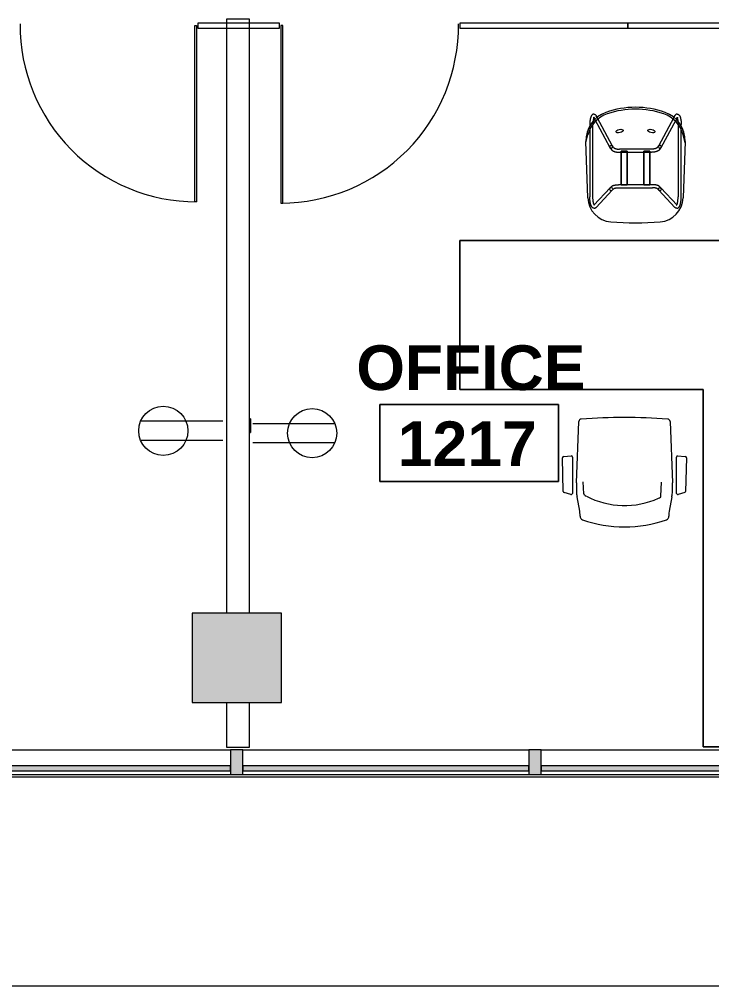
# Model space of a CAD drawing. Header units: inches. Extents: x -326 to 986, y -79 to 1436.
# Drawn here: x 451.6 to 590.9, y -61.5 to 133.1 of the extents above; entities that cross this region are included whole.
import ezdxf

# ---------------------------------------------------------------- set-up
doc = ezdxf.new("R2010")
doc.units = ezdxf.units.IN
doc.header["$LTSCALE"] = 48
doc.header["$MEASUREMENT"] = 0
for name, color, linetype, lineweight in [('A-ANNO-NOTE', 4, 'Continuous', 13), ('A-AREA-IDEN', 1, 'Continuous', 9), ('A-DOOR', 8, 'Continuous', 13), ('A-GENM', 8, 'Continuous', 9), ('A-GLAZ-CURT', 8, 'Continuous', 9), ('A-GLAZ-CWMG', 8, 'Continuous', 9), ('A-WALL', 8, 'Continuous', 13), ('E-ELEC-FIXT', 4, 'Continuous', 13), ('I-FURN', 47, 'Continuous', 9), ('S-COLS', 8, 'Continuous', 13)]:
    doc.layers.add(name, color=color, linetype=linetype, lineweight=lineweight)
doc.styles.add('Swis721 Lt BT_B', font='', dxfattribs={"height": 9})
doc.styles.get('Swis721 Lt BT_B').set_extended_font_data('Swis721 Lt BT', bold=True)

# ---------------------------------------------------------------- blocks, each defined once
blk = doc.blocks.new('Concrete-Square-Column - 18 x 18-6977650-Level XX  POWER _ SIGNAL NEW')
at = {"layer": 'S-COLS'}
blk.add_hatch(color=256, dxfattribs=at).paths.add_polyline_path([(-3.86, -9), (9, -9), (9, 9), (-9, 9), (-9, -9)], flags=0)
for p, q in [((9, 9), (-9, 9)), ((-9, 9), (-9, -9)), ((9, -9), (9, 9)), ((-9, -9), (9, -9))]:
    blk.add_line(p, q, dxfattribs=at)
blk = doc.blocks.new('System Panel - Glazed - Offset-8084722-Level XX  POWER _ SIGNAL NEW')
at = {"layer": 'A-GLAZ-CURT'}
blk.add_hatch(color=256, dxfattribs=at).paths.add_polyline_path([(-28.69, 1.75), (-28.75, 1.75), (-28.75, 0.75), (28.75, 0.75), (28.75, 1.75), (-28.04, 1.75)], flags=0)
for p, q in [((28.75, 1.75), (-28.75, 1.75)), ((-28.75, 1.75), (-28.75, 0.75)), ((-28.75, 0.75), (28.75, 0.75)), ((28.75, 0.75), (28.75, 1.75))]:
    blk.add_line(p, q, dxfattribs=at)
blk = doc.blocks.new('System Panel - Glazed - Offset-8084716-Level XX  POWER _ SIGNAL NEW')
at = {"layer": 'A-GLAZ-CURT'}
blk.add_hatch(color=256, dxfattribs=at).paths.add_polyline_path([(28.75, 1.75), (-28.75, 1.75), (-28.75, 0.75), (28.75, 0.75)], flags=0)
for p, q in [((28.75, 1.75), (-28.75, 1.75)), ((-28.75, 1.75), (-28.75, 0.75)), ((-28.75, 0.75), (28.75, 0.75)), ((28.75, 0.75), (28.75, 1.75))]:
    blk.add_line(p, q, dxfattribs=at)
blk = doc.blocks.new('Rectangular Mullion - 2_5_ x 5_ rectangular-6977149-Level XX  POWER _ SIGNAL NEW')
at = {"layer": 'A-GLAZ-CWMG'}
for p, q in [((556.64, -13.97), (614.14, -13.97)), ((556.64, -18.97), (614.14, -18.97))]:
    blk.add_line(p, q, dxfattribs=at)
blk = doc.blocks.new('Rectangular Mullion - 2_5_ x 5_ rectangular-V7-Level XX  POWER _ SIGNAL NEW')
at = {"layer": 'A-GLAZ-CWMG'}
for p, q in [((496.64, -13.97), (554.14, -13.97)), ((496.64, -18.97), (554.14, -18.97))]:
    blk.add_line(p, q, dxfattribs=at)
blk = doc.blocks.new('Rectangular Mullion - 2_5_ x 5_ rectangular-8084720-Level XX  POWER _ SIGNAL NEW')
at = {"layer": 'A-GLAZ-CWMG'}
blk.add_hatch(color=256, dxfattribs=at).paths.add_polyline_path([(-1.25, -2.5), (-1.25, 2.5), (1.25, 2.5), (1.25, -2.5)], flags=0)
for p, q in [((-1.25, 2.5), (1.25, 2.5)), ((-1.25, -2.5), (-1.25, 2.5)), ((1.25, 2.5), (1.25, -2.5)), ((1.25, -2.5), (-1.25, -2.5))]:
    blk.add_line(p, q, dxfattribs=at)
blk = doc.blocks.new('Furniture 12 - Furniture 2-8206530-Level XX  POWER _ SIGNAL NEW')
at = {"layer": 'I-FURN'}
for p, q in [((613.43, 89.76), (597.43, 89.76)), ((597.43, 89.76), (597.43, 88.59)), ((597.43, 88.59), (597.43, 89.76)), ((597.43, 89.76), (613.43, 89.76)), ((613.43, -13.41), (613.43, 89.76)), ((613.43, 89.76), (613.43, -13.41)), ((597.43, 88.59), (540.28, 88.59)), ((540.28, 88.59), (540.28, 58.59)), ((540.28, 58.59), (540.28, 88.59)), ((540.28, 88.59), (597.43, 88.59)), ((540.28, 58.59), (589.21, 58.59)), ((589.21, 58.59), (540.28, 58.59)), ((589.21, 58.59), (589.21, -13.41)), ((589.21, -13.41), (589.21, 58.59)), ((589.21, -13.41), (613.43, -13.41)), ((613.43, -13.41), (589.21, -13.41))]:
    blk.add_line(p, q, dxfattribs=at)
blk = doc.blocks.new('Haworth_Chair_Very-Perforated Conference - Arms-7937587-Level XX  POWER _ SIGNAL NEW')
at = {"layer": 'I-FURN'}
for p, q in [((-9.66, -3.1), (-9.17, 9.25)), ((9.17, 9.25), (9.66, -3.1)), ((-12.22, 2.2), (-10.7, 2.33)), ((-10.47, 2.08), (-10.47, -5.24)), ((10.47, -5.24), (10.47, 2.08)), ((10.7, 2.33), (12.22, 2.2)), ((-12.31, -4.88), (-12.46, 1.93)), ((12.46, 1.93), (12.31, -4.88)), ((-8.18, -5.32), (-8.28, -2.93)), ((7.35, -5.81), (7.45, -3)), ((-10.78, -5.45), (-12.13, -5.09)), ((12.13, -5.09), (10.78, -5.45)), ((-8.99, -8.85), (-9.54, -5.95)), ((9.54, -5.95), (8.99, -8.85)), ((-8.92, -9.82), (-8.93, -9.49)), ((8.93, -9.49), (8.92, -9.82))]:
    blk.add_line(p, q, dxfattribs=at)
for centre, radius, start, end in [((0, -107.25), 117.28, 85.7439, 94.2561), ((-8.7, 9.25), 0.465, 90, 180), ((8.7, 9.25), 0.465, 0, 90.1415), ((-12.2, 1.95), 0.26, 94.7236, 183.2764), ((-10.72, 2.08), 0.254, 359.9835, 85.1214), ((10.72, 2.08), 0.254, 94.8786, 180.0165), ((12.2, 1.95), 0.26, 356.7236, 85.2764), ((14.88, -4.07), 24.56, 177.734, 181.396), ((-14.88, -4.07), 24.56, 358.604, 2.266), ((-12.06, -4.84), 0.253, 189.3587, 255.0149), ((-10.72, -5.2), 0.251, 255.0149, 352.3147), ((-1.67, -4.48), 8, 181.396, 188.0632), ((-1.67, -4.48), 8, 188.0632, 190.6423), ((-7.9, -5.31), 0.279, 182.2861, 236.5267), ((-7.07, -4.46), 1.47, 227.5862, 244.4489), ((0.03, 8.86), 16.55, 242.3132, 294.4119), ((7.07, -5.79), 0.28, 303.4353, 356.5647), ((1.67, -4.48), 8, 349.3577, 351.9368), ((1.67, -4.48), 8, 351.9368, 358.604), ((10.72, -5.2), 0.251, 187.6853, 284.9851), ((12.06, -4.84), 0.253, 284.9851, 350.6413), ((6.23, -4.53), 1.8, 290.6312, 303.4353), ((-12.59, -9.53), 3.66, 0.5592, 10.6423), ((12.59, -9.53), 3.66, 169.3577, 179.4408), ((-8.2, -9.88), 0.726, 175.2058, 250.5697), ((0, 13.38), 25.38, 250.5697, 289.4303), ((8.2, -9.88), 0.726, 289.4303, 4.7942)]:
    blk.add_arc(centre, radius, start, end, dxfattribs=at)
blk = doc.blocks.new('HighTower_Eyes_Guest - HighTower_Eyes_Guest-V25-Level XX  POWER _ SIGNAL NEW')
at = {"layer": 'I-FURN'}
for p, q in [((-8.38, 8.72), (-5.12, 5.24)), ((-8.25, 8.73), (-8.25, 8.72)), ((-4.67, 5.67), (-7.92, 9.15)), ((7.92, 9.15), (4.67, 5.67)), ((5.12, 5.24), (8.38, 8.72)), ((8.25, 8.73), (8.25, 8.72)), ((8.9, 8.84), (8.93, 8.79)), ((-9.98, -4.11), (-9.58, 7.25)), ((-9.2, 7.02), (-9.2, -7.23)), ((-8.57, -7.57), (-8.57, 7.02)), ((8.57, 7.02), (8.57, -7.57)), ((9.2, -7.19), (9.2, 7.02)), ((9.58, 7.25), (9.98, -4.11)), ((-5.13, 5.25), (-4.85, 4.95)), ((-4.4, 5.38), (-4.67, 5.67)), ((-4.38, 4.7), (-4.34, 4.69)), ((3.42, 5.2), (-3.42, 5.2)), ((-3.42, 4.58), (-2.86, 4.58)), ((-1.68, 4.61), (-2.86, 4.61)), ((-2.86, 4.61), (-2.86, 4.59)), ((-2.86, 4.6), (-1.68, 4.6)), ((-2.86, 4.58), (-2.86, 4.6)), ((-2.86, 3.53), (-2.86, 4.6)), ((-2.86, 4.59), (-2.86, 4.58)), ((-2.86, 4.58), (-2.86, 3.07)), ((-1.68, 4.59), (-1.68, 4.61)), ((-1.68, 4.6), (-1.68, 4.58)), ((-1.68, 4.6), (-1.68, 3.53)), ((-1.68, 4.58), (-1.68, 4.59)), ((-1.68, 4.58), (1.68, 4.58)), ((-1.68, 3.07), (-1.68, 4.58)), ((1.68, 4.59), (1.68, 4.61)), ((1.68, 4.61), (2.86, 4.61)), ((1.68, 3.53), (1.68, 4.6)), ((1.68, 4.6), (1.68, 4.58)), ((2.86, 4.6), (1.68, 4.6)), ((1.68, 4.58), (1.68, 4.59)), ((1.68, 4.58), (1.68, 3.07)), ((2.86, 4.61), (2.86, 4.59)), ((2.86, 4.58), (2.86, 4.6)), ((2.86, 4.6), (2.86, 3.53)), ((2.86, 4.59), (2.86, 4.58)), ((2.86, 4.58), (3.42, 4.58)), ((2.86, 3.07), (2.86, 4.58)), ((3.58, 5.21), (3.53, 5.2)), ((3.62, 5.21), (3.58, 5.21)), ((4.15, 5.28), (4.11, 5.27)), ((4.38, 4.7), (4.34, 4.69)), ((4.42, 4.71), (4.38, 4.7)), ((4.67, 5.67), (4.4, 5.38)), ((4.4, 5.38), (4.4, 5.38)), ((4.85, 4.95), (5.13, 5.25)), ((-2.86, 3.21), (-2.86, 3.53)), ((-2.86, -1.43), (-2.86, 3.21)), ((-2.86, 3.07), (-2.86, 1.82)), ((-1.68, 3.53), (-1.68, 3.21)), ((-1.68, 3.21), (-1.68, -1.43)), ((-1.68, 1.82), (-1.68, 3.07)), ((1.68, 3.21), (1.68, 3.53)), ((1.68, -1.43), (1.68, 3.21)), ((1.68, 3.07), (1.68, 1.82)), ((2.86, 3.53), (2.86, 3.37)), ((2.86, 3.37), (2.86, 3.21)), ((2.86, 3.21), (2.86, -1.43)), ((2.86, 1.82), (2.86, 3.07)), ((-2.86, 1.82), (-2.86, 0.75)), ((-2.86, 0.75), (-2.86, -0.38)), ((-1.68, 0.75), (-1.68, 1.82)), ((-1.68, -0.38), (-1.68, 0.75)), ((1.68, 1.82), (1.68, 0.75)), ((1.68, 0.75), (1.68, -0.38)), ((2.86, 0.75), (2.86, 1.82)), ((2.86, -0.38), (2.86, 0.75)), ((3.25, -1.94), (-3.25, -1.94)), ((-2.86, -0.38), (-2.86, -1.94)), ((-2.86, -1.76), (-2.86, -1.43)), ((-2.86, -1.96), (-2.86, -1.76)), ((-1.68, -1.94), (-1.68, -0.38)), ((-1.68, -1.43), (-1.68, -1.76)), ((-1.68, -1.76), (-1.68, -1.96)), ((1.68, -0.38), (1.68, -1.95)), ((1.68, -1.76), (1.68, -1.43)), ((1.68, -1.96), (1.68, -1.76)), ((2.86, -1.94), (2.86, -0.38)), ((2.86, -1.43), (2.86, -1.76)), ((2.86, -1.76), (2.86, -1.96)), ((-9.97, -3.84), (-9.57, -5.45)), ((-5.18, -2.92), (-8.18, -8.49)), ((-7.71, -8.96), (-4.63, -3.21)), ((-4.92, -2.56), (-5.16, -2.9)), ((-4.65, -3.26), (-4.41, -2.93)), ((-3.87, -2.64), (-3.82, -2.63)), ((-3.82, -2.63), (-3.77, -2.62)), ((-3.67, -2.6), (-3.62, -2.59)), ((-3.62, -2.59), (-3.57, -2.59)), ((-3.57, -2.59), (-3.52, -2.58)), ((-3.52, -2.58), (-3.46, -2.58)), ((-3.3, -2.57), (-3.25, -2.57)), ((-3.25, -2.57), (3.25, -2.57)), ((-2.86, -1.99), (-2.86, -2.03)), ((-2.86, -2.03), (-2.86, -1.99)), ((-2.86, -2.04), (-2.86, -2.1)), ((-2.86, -2.1), (-2.86, -2.04)), ((-2.86, -2.17), (-2.86, -2.1)), ((-2.86, -2.12), (-2.86, -2.17)), ((-1.68, -2.12), (-2.86, -2.12)), ((-1.68, -2.22), (-2.86, -2.22)), ((-1.68, -2.04), (-1.68, -2.09)), ((-1.68, -2.09), (-1.68, -2.04)), ((-1.68, -2.1), (-1.68, -2.16)), ((1.68, -2.05), (1.68, -2.1)), ((1.68, -2.1), (1.68, -2.05)), ((1.68, -2.12), (1.68, -2.18)), ((1.68, -2.18), (1.68, -2.12)), ((2.86, -2.12), (1.68, -2.12)), ((2.86, -2.22), (1.68, -2.22)), ((2.86, -1.99), (2.86, -2.04)), ((2.86, -2.04), (2.86, -1.99)), ((2.86, -2.04), (2.86, -2.1)), ((2.86, -2.1), (2.86, -2.04)), ((2.86, -2.11), (2.86, -2.18)), ((2.86, -2.18), (2.86, -2.12)), ((4.41, -2.93), (4.65, -3.26)), ((4.62, -3.2), (7.71, -8.96)), ((5.16, -2.9), (4.92, -2.56)), ((8.2, -8.54), (5.17, -2.9)), ((9.97, -3.84), (9.57, -5.45)), ((-9.2, -7.23), (-9.2, -7.57)), ((9.2, -7.57), (9.2, -7.23)), ((-8.2, -8.54), (-8.43, -8.96)), ((-8.3, -9.03), (-8.3, -9.03)), ((-7.88, -9.26), (-7.71, -8.96)), ((7.71, -8.96), (7.88, -9.26)), ((8.43, -8.96), (8.2, -8.54)), ((8.3, -9.03), (8.3, -9.03))]:
    blk.add_line(p, q, dxfattribs=at)
at = {"layer": 'I-FURN', "flags": 128}
for points in [[(-8.9, 8.84), (-8.93, 8.79), (-8.95, 8.74), (-8.97, 8.68), (-8.99, 8.62), (-9.01, 8.56), (-9.03, 8.5), (-9.04, 8.43), (-9.06, 8.37), (-9.08, 8.3), (-9.09, 8.23), (-9.1, 8.16), (-9.12, 8.08), (-9.13, 8.01), (-9.14, 7.93), (-9.15, 7.86), (-9.16, 7.78), (-9.17, 7.7)], [(-8.61, 9.24), (-8.65, 9.2), (-8.69, 9.16), (-8.73, 9.12), (-8.77, 9.08), (-8.8, 9.04), (-8.83, 8.99), (-8.85, 8.94), (-8.88, 8.9), (-8.9, 8.85)], [(-8.32, 9.33), (-8.38, 9.33), (-8.45, 9.31), (-8.51, 9.29), (-8.56, 9.27), (-8.61, 9.24)], [(-8.53, 7.8), (-8.53, 7.74), (-8.54, 7.67), (-8.55, 7.6), (-8.55, 7.53), (-8.56, 7.45), (-8.56, 7.38)], [(-8.34, 8.57), (-8.36, 8.53), (-8.37, 8.49), (-8.39, 8.45), (-8.4, 8.4), (-8.42, 8.35), (-8.43, 8.3), (-8.45, 8.25), (-8.46, 8.19), (-8.47, 8.13), (-8.48, 8.07), (-8.49, 8.01), (-8.51, 7.95), (-8.52, 7.88), (-8.52, 7.81)], [(-8.38, 8.73), (-8.38, 8.72), (-8.38, 8.72)], [(-8.3, 8.66), (-8.31, 8.63), (-8.33, 8.6), (-8.34, 8.57)], [(-8.31, 9.33), (-8.25, 9.33), (-8.19, 9.31), (-8.13, 9.29), (-8.07, 9.27), (-8.02, 9.24), (-7.98, 9.2), (-7.94, 9.16), (-7.92, 9.15)], [(-8.26, 8.71), (-8.27, 8.7), (-8.29, 8.68), (-8.3, 8.66)], [(-8.25, 8.72), (-8.25, 8.72), (-8.26, 8.71)], [(8.07, 9.27), (8.02, 9.24), (7.98, 9.2), (7.94, 9.16), (7.92, 9.15)], [(8.19, 9.31), (8.13, 9.29), (8.07, 9.27)], [(8.31, 9.33), (8.25, 9.33), (8.19, 9.31)], [(8.25, 8.72), (8.25, 8.72), (8.26, 8.71)], [(8.26, 8.71), (8.27, 8.7), (8.29, 8.68), (8.3, 8.66)], [(8.3, 8.66), (8.31, 8.63), (8.33, 8.6), (8.34, 8.57), (8.36, 8.53), (8.37, 8.49), (8.39, 8.45), (8.4, 8.4), (8.42, 8.35), (8.43, 8.3)], [(8.32, 9.33), (8.38, 9.33), (8.45, 9.31), (8.51, 9.29), (8.56, 9.27)], [(8.38, 8.73), (8.38, 8.72), (8.38, 8.72)], [(8.43, 8.3), (8.45, 8.25), (8.46, 8.19)], [(8.46, 8.19), (8.47, 8.13), (8.48, 8.07), (8.49, 8.01), (8.51, 7.95), (8.52, 7.88), (8.52, 7.81)], [(8.53, 7.8), (8.53, 7.74), (8.54, 7.67), (8.55, 7.6), (8.55, 7.53), (8.56, 7.45), (8.56, 7.38), (8.57, 7.3), (8.57, 7.23), (8.57, 7.15), (8.57, 7.08), (8.57, 7.02)], [(8.56, 9.27), (8.61, 9.24), (8.65, 9.2), (8.69, 9.16)], [(8.69, 9.16), (8.73, 9.12), (8.77, 9.08), (8.8, 9.04), (8.83, 8.99), (8.85, 8.94), (8.88, 8.9), (8.9, 8.85)], [(8.93, 8.79), (8.95, 8.74), (8.97, 8.68), (8.99, 8.62), (9.01, 8.56), (9.03, 8.5), (9.04, 8.43), (9.06, 8.37), (9.08, 8.3), (9.09, 8.23), (9.1, 8.16), (9.12, 8.08), (9.13, 8.01), (9.14, 7.93), (9.15, 7.86), (9.16, 7.78), (9.17, 7.7)], [(-9.19, 7.46), (-9.19, 7.38), (-9.19, 7.29), (-9.2, 7.21), (-9.2, 7.13), (-9.2, 7.04), (-9.2, 7.02)], [(-9.17, 7.68), (-9.17, 7.62), (-9.18, 7.54), (-9.19, 7.46)], [(-8.56, 7.38), (-8.57, 7.3), (-8.57, 7.23), (-8.57, 7.15), (-8.57, 7.08), (-8.57, 7.02)], [(9.17, 7.68), (9.17, 7.62), (9.18, 7.54), (9.19, 7.46)], [(9.19, 7.46), (9.19, 7.38), (9.19, 7.29)], [(9.19, 7.29), (9.2, 7.21), (9.2, 7.13)], [(9.2, 7.13), (9.2, 7.04), (9.2, 7.02)], [(-4.85, 4.95), (-4.82, 4.92), (-4.79, 4.89), (-4.76, 4.87), (-4.72, 4.85), (-4.69, 4.83), (-4.65, 4.81)], [(-4.65, 4.81), (-4.62, 4.79), (-4.58, 4.77), (-4.54, 4.75), (-4.5, 4.74)], [(-4.5, 4.74), (-4.46, 4.73), (-4.42, 4.71), (-4.38, 4.7)], [(-4.4, 5.38), (-4.4, 5.38), (-4.39, 5.38), (-4.38, 5.37), (-4.37, 5.37), (-4.36, 5.36), (-4.35, 5.35), (-4.33, 5.34), (-4.31, 5.33), (-4.29, 5.33), (-4.26, 5.32), (-4.24, 5.31), (-4.21, 5.3), (-4.18, 5.29), (-4.15, 5.28), (-4.11, 5.27), (-4.08, 5.27), (-4.04, 5.26), (-4, 5.25), (-3.97, 5.24), (-3.93, 5.24), (-3.88, 5.23), (-3.84, 5.23), (-3.8, 5.22), (-3.76, 5.22), (-3.71, 5.21), (-3.67, 5.21), (-3.62, 5.21), (-3.58, 5.21), (-3.53, 5.2), (-3.49, 5.2), (-3.44, 5.2), (-3.42, 5.2)], [(-4.34, 4.69), (-4.29, 4.67), (-4.25, 4.66), (-4.2, 4.65), (-4.16, 4.64), (-4.11, 4.64), (-4.06, 4.63), (-4.01, 4.62), (-3.96, 4.61), (-3.91, 4.61), (-3.86, 4.6), (-3.81, 4.6), (-3.76, 4.59), (-3.7, 4.59), (-3.65, 4.58), (-3.6, 4.58), (-3.54, 4.58), (-3.49, 4.58), (-3.44, 4.58), (-3.42, 4.58)], [(3.53, 5.2), (3.49, 5.2), (3.44, 5.2), (3.42, 5.2)], [(4.34, 4.69), (4.29, 4.67), (4.25, 4.66), (4.2, 4.65), (4.16, 4.64), (4.11, 4.64), (4.06, 4.63), (4.01, 4.62), (3.96, 4.61), (3.91, 4.61), (3.86, 4.6), (3.81, 4.6), (3.76, 4.59), (3.7, 4.59), (3.65, 4.58), (3.6, 4.58), (3.54, 4.58), (3.49, 4.58), (3.44, 4.58), (3.42, 4.58)], [(3.97, 5.24), (3.93, 5.24), (3.88, 5.23), (3.84, 5.23), (3.8, 5.22), (3.76, 5.22), (3.71, 5.21), (3.67, 5.21), (3.62, 5.21)], [(4.11, 5.27), (4.08, 5.27), (4.04, 5.26), (4, 5.25), (3.97, 5.24)], [(4.21, 5.3), (4.18, 5.29), (4.15, 5.28)], [(4.4, 5.38), (4.39, 5.38), (4.38, 5.37), (4.37, 5.37), (4.36, 5.36), (4.35, 5.35), (4.33, 5.34), (4.31, 5.33), (4.29, 5.33), (4.26, 5.32), (4.24, 5.31), (4.21, 5.3)], [(4.62, 4.79), (4.58, 4.77), (4.54, 4.75), (4.5, 4.74), (4.46, 4.73), (4.42, 4.71)], [(4.72, 4.85), (4.69, 4.83), (4.65, 4.81), (4.62, 4.79)], [(4.85, 4.95), (4.82, 4.92), (4.79, 4.89), (4.76, 4.87), (4.72, 4.85)], [(-3.64, -1.96), (-3.58, -1.96), (-3.51, -1.95), (-3.45, -1.95), (-3.38, -1.94), (-3.32, -1.94), (-3.25, -1.94)], [(3.71, -1.97), (3.64, -1.96), (3.58, -1.96), (3.51, -1.95), (3.45, -1.95), (3.38, -1.94), (3.32, -1.94), (3.25, -1.94)], [(-4.92, -2.56), (-4.89, -2.52), (-4.86, -2.48), (-4.82, -2.44), (-4.78, -2.41), (-4.74, -2.37), (-4.7, -2.34), (-4.66, -2.31), (-4.61, -2.28), (-4.56, -2.25), (-4.52, -2.22), (-4.47, -2.2)], [(-4.47, -2.2), (-4.41, -2.17), (-4.36, -2.15), (-4.31, -2.12), (-4.25, -2.1), (-4.19, -2.08), (-4.14, -2.07), (-4.08, -2.05), (-4.02, -2.03), (-3.96, -2.02), (-3.9, -2.01), (-3.83, -1.99), (-3.77, -1.98), (-3.71, -1.97), (-3.64, -1.96)], [(-4.41, -2.93), (-4.4, -2.91), (-4.39, -2.9), (-4.38, -2.89), (-4.36, -2.87), (-4.34, -2.85), (-4.32, -2.84), (-4.3, -2.82), (-4.28, -2.8), (-4.25, -2.79), (-4.22, -2.77), (-4.19, -2.75), (-4.15, -2.74), (-4.12, -2.72), (-4.08, -2.71)], [(-4.08, -2.71), (-4.04, -2.69), (-4, -2.68), (-3.96, -2.66)], [(-3.96, -2.66), (-3.91, -2.65), (-3.87, -2.64)], [(-3.77, -2.62), (-3.72, -2.61), (-3.67, -2.6)], [(-3.46, -2.58), (-3.41, -2.57), (-3.36, -2.57), (-3.3, -2.57)], [(3.87, -2.64), (3.82, -2.63), (3.77, -2.62), (3.72, -2.61), (3.67, -2.6), (3.62, -2.59), (3.57, -2.59), (3.52, -2.58), (3.46, -2.58), (3.41, -2.57), (3.36, -2.57), (3.3, -2.57), (3.25, -2.57)], [(3.83, -1.99), (3.77, -1.98), (3.71, -1.97)], [(4.08, -2.05), (4.02, -2.03), (3.96, -2.02), (3.9, -2.01), (3.83, -1.99)], [(3.96, -2.66), (3.91, -2.65), (3.87, -2.64)], [(4.34, -2.85), (4.32, -2.84), (4.3, -2.82), (4.28, -2.8), (4.25, -2.79), (4.22, -2.77), (4.19, -2.75), (4.15, -2.74), (4.12, -2.72), (4.08, -2.71), (4.04, -2.69), (4, -2.68), (3.96, -2.66)], [(4.92, -2.56), (4.89, -2.52), (4.86, -2.48), (4.82, -2.44), (4.78, -2.41), (4.74, -2.37), (4.7, -2.34), (4.66, -2.31), (4.61, -2.28), (4.56, -2.25), (4.52, -2.22), (4.47, -2.2), (4.41, -2.17), (4.36, -2.15), (4.31, -2.12), (4.25, -2.1), (4.19, -2.08), (4.14, -2.07), (4.08, -2.05)], [(4.41, -2.93), (4.4, -2.91), (4.39, -2.9), (4.38, -2.89), (4.36, -2.87), (4.34, -2.85)], [(-8.39, -9.63), (-8.45, -9.62), (-8.51, -9.61), (-8.57, -9.59), (-8.62, -9.57), (-8.67, -9.54), (-8.71, -9.5), (-8.75, -9.47), (-8.78, -9.43), (-8.81, -9.39), (-8.84, -9.35), (-8.87, -9.31), (-8.89, -9.27), (-8.91, -9.22), (-8.94, -9.18), (-8.96, -9.13), (-8.98, -9.08), (-9, -9.03), (-9.01, -8.98), (-9.03, -8.92), (-9.05, -8.87), (-9.06, -8.81), (-9.08, -8.75), (-9.09, -8.69), (-9.1, -8.63), (-9.11, -8.57), (-9.13, -8.5), (-9.14, -8.44), (-9.15, -8.37), (-9.16, -8.3), (-9.16, -8.24), (-9.17, -8.17), (-9.18, -8.09), (-9.18, -8.02), (-9.19, -7.95), (-9.19, -7.88), (-9.19, -7.81), (-9.2, -7.73), (-9.2, -7.66), (-9.2, -7.59), (-9.2, -7.57)], [(-8.55, -8.08), (-8.56, -8.03), (-8.56, -7.96), (-8.56, -7.9), (-8.57, -7.83), (-8.57, -7.77), (-8.57, -7.7), (-8.57, -7.64), (-8.57, -7.57), (-8.57, -7.57)], [(8.39, -9.63), (8.45, -9.62), (8.51, -9.61), (8.57, -9.59), (8.62, -9.57), (8.67, -9.54), (8.71, -9.5), (8.75, -9.47), (8.78, -9.43), (8.81, -9.39), (8.84, -9.35), (8.87, -9.31), (8.89, -9.27), (8.91, -9.22), (8.94, -9.18), (8.96, -9.13), (8.98, -9.08), (9, -9.03), (9.01, -8.98), (9.03, -8.92), (9.05, -8.87), (9.06, -8.81), (9.08, -8.75), (9.09, -8.69), (9.1, -8.63), (9.11, -8.57), (9.13, -8.5), (9.14, -8.44), (9.15, -8.37), (9.16, -8.3), (9.16, -8.24), (9.17, -8.17), (9.18, -8.09), (9.18, -8.02), (9.19, -7.95), (9.19, -7.88), (9.19, -7.81), (9.2, -7.73), (9.2, -7.66), (9.2, -7.59), (9.2, -7.57)], [(8.56, -7.9), (8.57, -7.83), (8.57, -7.77)], [(8.57, -7.77), (8.57, -7.7), (8.57, -7.64), (8.57, -7.57), (8.57, -7.57)], [(-8.54, -8.2), (-8.54, -8.15), (-8.55, -8.09)], [(-8.38, -8.88), (-8.4, -8.85), (-8.41, -8.81), (-8.42, -8.78), (-8.43, -8.74), (-8.45, -8.69), (-8.46, -8.65), (-8.47, -8.6), (-8.48, -8.55), (-8.49, -8.5), (-8.5, -8.44), (-8.51, -8.39), (-8.52, -8.33), (-8.53, -8.27), (-8.54, -8.21)], [(-8.47, -9.03), (-8.47, -9.03), (-8.46, -9.02), (-8.46, -9.01), (-8.45, -9), (-8.44, -8.98), (-8.43, -8.96)], [(-8.39, -9.63), (-8.32, -9.62), (-8.26, -9.61), (-8.21, -9.59), (-8.15, -9.57), (-8.11, -9.54), (-8.06, -9.5), (-8.03, -9.47), (-7.99, -9.43), (-7.96, -9.39), (-7.93, -9.35), (-7.91, -9.31), (-7.88, -9.27), (-7.88, -9.26)], [(-8.32, -9.01), (-8.32, -9), (-8.34, -8.98), (-8.35, -8.96), (-8.36, -8.94), (-8.37, -8.91), (-8.38, -8.88)], [(-8.3, -9.03), (-8.31, -9.02), (-8.32, -9.01)], [(8.39, -9.63), (8.32, -9.62), (8.26, -9.61), (8.21, -9.59), (8.15, -9.57), (8.11, -9.54), (8.06, -9.5), (8.03, -9.47), (7.99, -9.43), (7.96, -9.39), (7.93, -9.35), (7.91, -9.31), (7.88, -9.27), (7.88, -9.26)], [(8.3, -9.03), (8.31, -9.02), (8.32, -9.01)], [(8.32, -9.01), (8.32, -9), (8.34, -8.98), (8.35, -8.96), (8.36, -8.94), (8.37, -8.91), (8.38, -8.88)], [(8.38, -8.88), (8.4, -8.85), (8.41, -8.81), (8.42, -8.78), (8.43, -8.74), (8.45, -8.69), (8.46, -8.65), (8.47, -8.6), (8.48, -8.55), (8.49, -8.5), (8.5, -8.44), (8.51, -8.39), (8.52, -8.33), (8.53, -8.27), (8.54, -8.21)], [(8.47, -9.03), (8.47, -9.03), (8.46, -9.02), (8.46, -9.01), (8.45, -9), (8.44, -8.98), (8.43, -8.96)], [(8.54, -8.2), (8.54, -8.15), (8.55, -8.09), (8.56, -8.03), (8.56, -7.96), (8.56, -7.9)]]:
    blk.add_lwpolyline(points, dxfattribs=at)
at = {"layer": 'I-FURN'}
for centre, radius, start, end in [((-4.58, 7.08), 5, 94.6837, 178), ((0, -48.87), 61.14, 85.3163, 94.6837), ((4.58, 7.08), 5, 2, 85.3163), ((-3.98, -4.32), 6, 178, 250.5275), ((-3.75, -4), 6, 194, 251.1082), ((3.75, -4), 6, 288.8918, 346), ((3.98, -4.32), 6, 289.4725, 2), ((0, 6.94), 17.57, 251.1082, 288.8918), ((0, 6.94), 17.94, 250.5275, 289.4725), ((0, 6.94), 17.94, 250.5275, 289.4725)]:
    blk.add_arc(centre, radius, start, end, dxfattribs=at)
for centre, major_axis, ratio, start_param, end_param in [((-4.9, 5.46), (0.227, 0.214), 0.915808, 2.167109, 2.356945), ((-4.9, 5.46), (0.227, 0.214), 0.915808, 2.428908, 2.632137), ((-4.9, 5.45), (0.228, 0.213), 0.916448, 2.43874, 2.608271), ((-4.9, 5.45), (0.228, 0.213), 0.916448, 2.175608, 2.346472), ((-4.9, 5.46), (0.227, 0.214), 0.915808, 2.690708, 2.898951), ((-4.9, 5.45), (0.228, 0.213), 0.916448, 2.697325, 3.13187), ((-4.9, 5.46), (0.227, 0.214), 0.915808, 1.90531, 2.091125), ((-4.9, 5.45), (0.228, 0.213), 0.916448, 1.912584, 2.084672), ((-4.9, 5.46), (0.227, 0.214), 0.915808, 2.952507, 3.141593), ((-4.9, 5.46), (0.227, 0.214), 0.915808, 1.119912, 1.82653), ((-4.9, 5.46), (0.227, 0.214), 0.915808, 3.141593, 3.214307), ((-4.9, 5.45), (0.228, 0.213), 0.916448, 3.13187, 3.141593), ((-4.9, 5.46), (0.227, 0.214), 0.915808, 3.289597, 3.476106), ((-4.9, 5.45), (0.228, 0.213), 0.916448, 1.386162, 1.561074), ((-4.9, 5.45), (0.228, 0.213), 0.916448, 1.122377, 1.299274), ((-4.9, 5.45), (0.228, 0.213), 0.916448, 3.684418, 3.861128), ((-4.9, 5.46), (0.227, 0.214), 0.915808, 0.858112, 1.035719), ((-4.9, 5.45), (0.228, 0.213), 0.916448, 0.85768, 1.037475), ((-4.9, 5.45), (0.228, 0.213), 0.916448, 3.917268, 4.104054), ((-4.9, 5.46), (0.227, 0.214), 0.915808, 0.334513, 0.772256), ((-4.9, 5.45), (0.228, 0.213), 0.916448, 0.590929, 0.775676), ((-4.9, 5.45), (0.228, 0.213), 0.916448, 0.317986, 0.513876), ((-4.9, 5.45), (0.228, 0.213), 0.916448, 4.471424, 5.226265), ((-4.9, 5.45), (0.228, 0.213), 0.916448, 6.011663, 6.535262), ((-4.9, 5.46), (0.227, 0.214), 0.915808, 6.0941, 6.355899), ((-4.9, 5.46), (0.227, 0.214), 0.915808, 4.785103, 5.278321), ((-4.9, 5.45), (0.228, 0.213), 0.916448, 5.766308, 5.982538), ((-4.9, 5.45), (0.228, 0.213), 0.916448, 5.524019, 5.708881), ((4.9, 5.45), (-0.228, 0.213), 0.916448, 1.05692, 1.808476), ((4.9, 5.45), (-0.228, 0.213), 0.916448, 0, 0.271522), ((4.9, 5.46), (-0.227, 0.214), 0.915808, 6.210471, 6.472271), ((4.9, 5.46), (-0.227, 0.214), 0.915808, 1.236283, 1.433525), ((4.9, 5.45), (-0.228, 0.213), 0.916448, 6.031109, 6.283185), ((4.9, 5.46), (-0.227, 0.214), 0.915808, 1.498082, 1.759882), ((4.9, 5.45), (-0.228, 0.213), 0.916448, 5.769309, 5.979921), ((4.9, 5.46), (-0.227, 0.214), 0.915808, 5.775508, 5.948672), ((4.9, 5.45), (-0.228, 0.213), 0.916448, 5.50751, 5.70291), ((4.9, 5.46), (-0.227, 0.214), 0.915808, 5.511438, 5.686873), ((4.9, 5.45), (-0.228, 0.213), 0.916448, 2.177595, 2.364128), ((4.9, 5.45), (-0.228, 0.213), 0.916448, 5.24571, 5.434476), ((4.9, 5.46), (-0.227, 0.214), 0.915808, 5.247927, 5.425073), ((4.9, 5.45), (-0.228, 0.213), 0.916448, 2.440623, 2.627717), ((4.9, 5.45), (-0.228, 0.213), 0.916448, 4.983911, 5.168812), ((4.9, 5.46), (-0.227, 0.214), 0.915808, 4.984498, 5.163274), ((4.9, 5.46), (-0.227, 0.214), 0.915808, 2.54528, 2.707622), ((4.9, 5.45), (-0.228, 0.213), 0.916448, 4.722112, 4.904368), ((4.9, 5.46), (-0.227, 0.214), 0.915808, 4.456985, 4.639675), ((4.9, 5.46), (-0.227, 0.214), 0.915808, 3.068879, 3.141593), ((4.9, 5.45), (-0.228, 0.213), 0.916448, 3.141593, 3.151315), ((4.9, 5.45), (-0.228, 0.213), 0.916448, 3.151315, 3.593723), ((4.9, 5.46), (-0.227, 0.214), 0.915808, 3.141593, 3.330678), ((4.9, 5.46), (-0.227, 0.214), 0.915808, 4.192335, 4.377876), ((4.9, 5.45), (-0.228, 0.213), 0.916448, 4.198513, 4.377029), ((4.9, 5.46), (-0.227, 0.214), 0.915808, 3.386445, 3.592477), ((4.9, 5.46), (-0.227, 0.214), 0.915808, 3.926452, 4.116076), ((4.9, 5.45), (-0.228, 0.213), 0.916448, 3.936713, 4.120187), ((4.9, 5.46), (-0.227, 0.214), 0.915808, 3.653056, 3.854277), ((4.9, 5.45), (-0.228, 0.213), 0.916448, 3.674914, 3.857016), ((-4.9, -3.07), (-0.275, 0.148), 0.846149, 6.063543, 8.316852), ((-4.91, -3.08), (-0.255, 0.181), 0.826969, 0.26926, 0.531059), ((-4.91, -3.08), (-0.255, 0.181), 0.826969, 0.531059, 0.792858), ((-4.91, -3.08), (-0.255, 0.181), 0.826969, 0, 0.00746), ((-4.91, -3.08), (-0.255, 0.181), 0.826969, 5.525085, 5.754636), ((-4.91, -3.08), (-0.255, 0.181), 0.826969, 5.082031, 5.243448), ((-4.9, -3.07), (-0.275, 0.148), 0.846149, 2.136552, 2.307557), ((-4.91, -3.08), (-0.255, 0.181), 0.826969, 4.719849, 4.91726), ((-4.9, -3.07), (-0.275, 0.148), 0.846149, 4.492747, 4.754546), ((-4.9, -3.07), (-0.275, 0.148), 0.846149, 2.398351, 2.590906), ((-4.9, -3.07), (-0.275, 0.148), 0.846149, 2.660151, 2.896492), ((-4.9, -3.07), (-0.275, 0.148), 0.846149, 2.92195, 3.141593), ((-4.91, -3.08), (-0.255, 0.181), 0.826969, 3.141593, 3.382773), ((-4.9, -3.07), (-0.275, 0.148), 0.846149, 3.141593, 3.18375), ((-4.91, -3.08), (-0.255, 0.181), 0.826969, 3.737682, 3.917238), ((-4.9, -3.07), (-0.275, 0.148), 0.846149, 3.19024, 3.369721), ((4.9, -3.05), (0.275, 0.148), 0.846149, 2.575837, 2.796189), ((4.9, -3.05), (0.275, 0.148), 0.846149, 2.92445, 3.361235), ((4.9, -3.05), (0.275, 0.148), 0.846149, 2.052238, 2.314038), ((4.91, -3.08), (0.255, 0.181), 0.826969, 2.900413, 3.134132), ((4.91, -3.08), (0.255, 0.181), 0.826969, 3.134132, 3.141593), ((4.9, -3.05), (0.275, 0.148), 0.846149, 1.287619, 1.78679), ((4.91, -3.08), (0.255, 0.181), 0.826969, 1.301537, 1.534958), ((4.9, -3.05), (0.275, 0.148), 0.846149, 4.146633, 6.502828), ((4.91, -3.08), (0.255, 0.181), 0.826969, 1.039737, 1.201154), ((4.9, -3.05), (0.275, 0.148), 0.846149, 0.743241, 0.922887), ((4.9, -3.05), (0.275, 0.148), 0.846149, 0.219642, 0.433932), ((4.91, -3.08), (0.255, 0.181), 0.826969, 0, 0.254339), ((4.91, -3.08), (0.255, 0.181), 0.826969, 6.275725, 6.283185), ((4.91, -3.08), (0.255, 0.181), 0.826969, 5.490327, 5.654906), ((4.91, -3.08), (0.255, 0.181), 0.826969, 5.752126, 5.946129)]:
    blk.add_ellipse(centre, major_axis=major_axis, ratio=ratio, start_param=start_param, end_param=end_param, dxfattribs=at)
for centre, major_axis in [((-3.19, -6.22), (-0.731, 0.169)), ((3.19, -6.22), (0.731, 0.169))]:
    blk.add_ellipse(centre, major_axis=major_axis, ratio=0.429347, dxfattribs=at)
blk = doc.blocks.new('PS - Power Device _Wall Base_ - Duplex-4862727-Level XX  POWER _ SIGNAL NEW')
at = {"layer": 'E-ELEC-FIXT'}
for p, q in [((498.14, 52.66), (497.95, 52.66)), ((498.14, 52.66), (498.14, 49.91)), ((497.95, 49.91), (498.14, 49.91))]:
    blk.add_line(p, q, dxfattribs=at)
blk = doc.blocks.new('CW-Single Glass Door - Full Rail - Long Pull-8641691-Level XX  POWER _ SIGNAL NEW')
at = {"layer": 'A-DOOR'}
for p, q in [((-17.75, 36.75), (-17.375, 36.75)), ((-17.75, 1.25), (-17.75, 36.75)), ((-17.375, 36.75), (-17.375, 1.25)), ((-17.375, 1.25), (-17.75, 1.25))]:
    blk.add_line(p, q, dxfattribs=at)
blk.add_arc((-17.75, 1.25), 35.5, 359.5, 90, dxfattribs=at)
blk = doc.blocks.new('System Panel - Glazed-8643258-Level XX  POWER _ SIGNAL NEW')
at = {"layer": 'A-GLAZ-CURT'}
for p, q in [((8.23, 1.75), (-8.23, 1.75)), ((-8.23, 1.75), (-8.23, 0.75)), ((-8.23, 0.75), (8.23, 0.75)), ((8.23, 0.75), (8.23, 1.75))]:
    blk.add_line(p, q, dxfattribs=at)
blk = doc.blocks.new('System Panel - Glazed-8641702-Level XX  POWER _ SIGNAL NEW')
at = {"layer": 'A-GLAZ-CURT'}
for p, q in [((19.5625, 1.75), (-19.5625, 1.75)), ((-19.5625, 1.75), (-19.5625, 0.75)), ((-19.5625, 0.75), (19.5625, 0.75)), ((19.5625, 0.75), (19.5625, 1.75))]:
    blk.add_line(p, q, dxfattribs=at)
blk = doc.blocks.new('CW-Single Glass Door - Full Rail - Long Pull-8642892-Level XX  POWER _ SIGNAL NEW')
at = {"layer": 'A-DOOR'}
for p, q in [((-17.5, -1.25), (-17.875, -1.25)), ((-17.875, -1.25), (-17.875, -37)), ((-17.5, -37), (-17.5, -1.25)), ((-17.875, -37), (-17.5, -37))]:
    blk.add_line(p, q, dxfattribs=at)
blk.add_arc((-17.875, -1.25), 35.75, 270, 0.5, dxfattribs=at)
blk = doc.blocks.new('System Panel - Glazed-8643186-Level XX  POWER _ SIGNAL NEW')
at = {"layer": 'A-GLAZ-CURT'}
for p, q in [((16.91, 1.75), (-16.91, 1.75)), ((-16.91, 1.75), (-16.91, 0.75)), ((-16.91, 0.75), (16.91, 0.75)), ((16.91, 0.75), (16.91, 1.75))]:
    blk.add_line(p, q, dxfattribs=at)
blk = doc.blocks.new('Generic Models 1 - Generic Models 5-8667745-Level XX  POWER _ SIGNAL NEW')
at = {"layer": 'A-GENM'}
for p, q in [((3417.13, -386.5), (2515.15, -386.5)), ((2473.15, -428.5), (3459.15, -428.5))]:
    blk.add_line(p, q, dxfattribs=at)
blk = doc.blocks.new('Room Tag - Room Name and Number-3379422-Level XX  POWER _ SIGNAL NEW')
at = {"layer": 'A-AREA-IDEN'}
for p, q in [((-0.1881, -0.1636), (-0.1881, -0.0018)), ((-0.1881, -0.0018), (0.1869, -0.0018)), ((0.1869, -0.0018), (-0.1881, -0.0018)), ((-0.1881, -0.0018), (-0.1881, -0.1636)), ((0.1869, -0.0018), (0.1869, -0.1636)), ((0.1869, -0.1636), (0.1869, -0.0018)), ((0.1869, -0.1636), (-0.1881, -0.1636)), ((-0.1881, -0.1636), (0.1869, -0.1636))]:
    blk.add_line(p, q, dxfattribs=at)

msp = doc.modelspace()

# ---------------------------------------------------------------- linework, layer by layer
at = {"layer": 'A-ANNO-NOTE'}
for p, q in [((492.56, 52.16), (476.04, 52.16)), ((498.61, 51.71), (515.13, 51.71)), ((498.61, 51.71), (515.13, 51.71)), ((492.56, 48.32), (476.04, 48.32)), ((492.56, 48.32), (476.04, 48.32)), ((498.61, 47.88), (515.13, 47.88))]:
    msp.add_line(p, q, dxfattribs=at)
for centre in [(480.6, 50.24), (510.57, 49.79)]:
    msp.add_circle(centre, 4.95, dxfattribs=at)
at = {"layer": 'A-WALL'}
for p, q in [((497.95, 133.1), (493.33, 133.1)), ((493.33, 133.1), (493.33, 13.53)), ((497.95, 13.53), (497.95, 133.1)), ((493.33, -4.47), (493.33, -13.47)), ((497.95, -13.47), (497.95, -4.47)), ((493.33, -13.47), (497.95, -13.47))]:
    msp.add_line(p, q, dxfattribs=at)

# ---------------------------------------------------------------- block references
at = {"layer": 'A-AREA-IDEN', "xscale": 95.99999999999994, "yscale": 95.99999999999994, "zscale": 95.99999999999994}
msp.add_blockref('Room Tag - Room Name and Number-3379422-Level XX  POWER _ SIGNAL NEW', (542.2, 55.74), dxfattribs=at)
at = {"layer": 'A-DOOR', "rotation": 180}
msp.add_blockref('CW-Single Glass Door - Full Rail - Long Pull-8641691-Level XX  POWER _ SIGNAL NEW', (469.55, 133.1), dxfattribs=at)
at = {"layer": 'A-DOOR'}
msp.add_blockref('CW-Single Glass Door - Full Rail - Long Pull-8642892-Level XX  POWER _ SIGNAL NEW', (522.13, 133.1), dxfattribs=at)
at = {"layer": 'A-GENM'}
msp.add_blockref('Generic Models 1 - Generic Models 5-8667745-Level XX  POWER _ SIGNAL NEW', (-2745.76, 367.03), dxfattribs=at)
at = {"layer": 'A-GLAZ-CURT', "rotation": 180}
for name, p in [('System Panel - Glazed-8643258-Level XX  POWER _ SIGNAL NEW', (495.78, 133.1)), ('System Panel - Glazed-8643186-Level XX  POWER _ SIGNAL NEW', (557.16, 133.1)), ('System Panel - Glazed-8641702-Level XX  POWER _ SIGNAL NEW', (593.64, 133.1)), ('System Panel - Glazed - Offset-8084716-Level XX  POWER _ SIGNAL NEW', (465.39, -16.47)), ('System Panel - Glazed - Offset-8084716-Level XX  POWER _ SIGNAL NEW', (525.39, -16.47)), ('System Panel - Glazed - Offset-8084722-Level XX  POWER _ SIGNAL NEW', (585.39, -16.47))]:
    msp.add_blockref(name, p, dxfattribs=at)
at = {"layer": 'A-GLAZ-CWMG'}
for name, p in [('Rectangular Mullion - 2_5_ x 5_ rectangular-V7-Level XX  POWER _ SIGNAL NEW', (-60, 0)), ('Rectangular Mullion - 2_5_ x 5_ rectangular-V7-Level XX  POWER _ SIGNAL NEW', (0, 0)), ('Rectangular Mullion - 2_5_ x 5_ rectangular-6977149-Level XX  POWER _ SIGNAL NEW', (0, 0))]:
    msp.add_blockref(name, p, dxfattribs=at)
at = {"layer": 'A-GLAZ-CWMG', "extrusion": (0, 0, -1)}
for p in [(-495.39, -16.47), (-555.39, -16.47)]:
    msp.add_blockref('Rectangular Mullion - 2_5_ x 5_ rectangular-8084720-Level XX  POWER _ SIGNAL NEW', p, dxfattribs=at)
at = {"layer": 'E-ELEC-FIXT'}
msp.add_blockref('PS - Power Device _Wall Base_ - Duplex-4862727-Level XX  POWER _ SIGNAL NEW', (0, 0), dxfattribs=at)
at = {"layer": 'I-FURN', "rotation": 180}
msp.add_blockref('HighTower_Eyes_Guest - HighTower_Eyes_Guest-V25-Level XX  POWER _ SIGNAL NEW', (575.62, 104.38), dxfattribs=at)
at = {"layer": 'I-FURN'}
for name, p in [('Furniture 12 - Furniture 2-8206530-Level XX  POWER _ SIGNAL NEW', (0, 0)), ('Haworth_Chair_Very-Perforated Conference - Arms-7937587-Level XX  POWER _ SIGNAL NEW', (573.4, 42.89))]:
    msp.add_blockref(name, p, dxfattribs=at)
at = {"layer": 'S-COLS'}
msp.add_blockref('Concrete-Square-Column - 18 x 18-6977650-Level XX  POWER _ SIGNAL NEW', (495.39, 4.53), dxfattribs=at)

# ---------------------------------------------------------------- texts
at = {"layer": 'A-AREA-IDEN', "char_height": 9, "attachment_point": 1, "style": 'Swis721 Lt BT_B'}
for s, insert, width in [('OFFICE', (519.45, 67.46), 54.843), ('1217', (527.78, 52.14), 33.936)]:
    msp.add_mtext(s, dxfattribs=dict(at, insert=insert, width=width))

doc.saveas('drawing.dxf')
